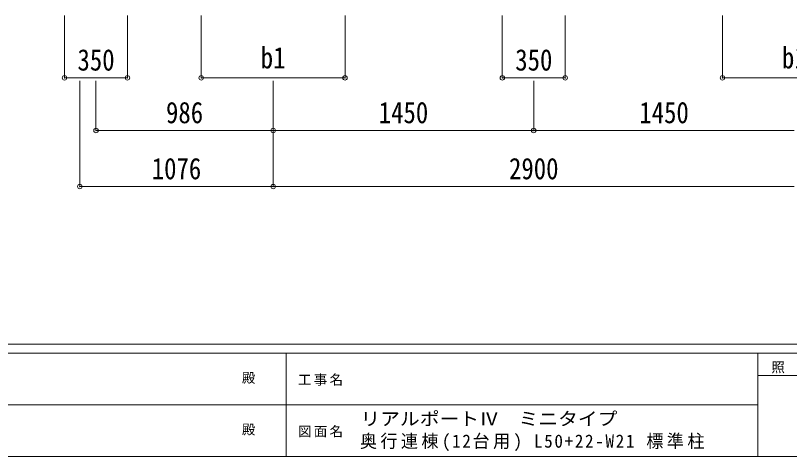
# Model space of a CAD drawing. Units: millimetres at full size. Extents: x -6988 to 7066, y -4877 to 4823.
# Drawn here: x -1841 to 2466, y -4877 to -2423 of the extents above; entities that cross this region are included whole.
import ezdxf
from ezdxf.enums import TextEntityAlignment as Align

# ---------------------------------------------------------------- set-up
doc = ezdxf.new("R2010")
doc.units = ezdxf.units.MM
doc.header["$LTSCALE"] = 25
doc.header["$PDMODE"] = 32
doc.header["$PDSIZE"] = 25
for name, color, linetype, lineweight in [('0-A_寸法', 6, 'Continuous', 9), ('0-B_EXTLINE', 6, 'Continuous', 9), ('F-0_240', 7, 'Continuous', 9)]:
    doc.layers.add(name, color=color, linetype=linetype, lineweight=lineweight)
doc.styles.add('ＭＳ ゴシック', font='')
doc.styles.get('ＭＳ ゴシック').set_extended_font_data('MS Gothic')

msp = doc.modelspace()

# ---------------------------------------------------------------- linework, layer by layer
at = {"layer": '0-A_寸法'}
for p, q in [((-1568.32, -2770.56), (-1218.28, -2770.56)), ((867.68, -2770.56), (1217.72, -2770.56)), ((-1393.63, -3063.53), (-407.63, -3063.53)), ((-407.63, -3063.53), (1042.37, -3063.53)), ((1042.37, -3063.53), (2492.37, -3063.53)), ((-1483.63, -3375.39), (-407.63, -3375.39)), ((-407.63, -3375.39), (2492.37, -3375.39))]:
    msp.add_line(p, q, dxfattribs=at)
at = {"layer": '0-B_EXTLINE'}
for p, q in [((-1568.32, -2770.56), (-1568.32, -2423.4)), ((-1218.28, -2770.56), (-1218.28, -2423.4)), ((-807.63, -2770.56), (-807.63, -2423.4)), ((-7.63, -2770.56), (-7.63, -2423.4)), ((867.68, -2770.56), (867.68, -2423.4)), ((1217.72, -2770.56), (1217.72, -2423.4)), ((2092.37, -2770.56), (2092.37, -2423.4)), ((-1483.63, -3375.39), (-1483.63, -2786.38)), ((-1393.63, -3063.53), (-1393.63, -2786.38)), ((-807.63, -2770.56), (-7.63, -2770.56)), ((-407.63, -3063.53), (-407.63, -2786.38)), ((-407.63, -3375.39), (-407.63, -2786.38)), ((1042.37, -3063.53), (1042.37, -2786.38)), ((2092.37, -2770.56), (2892.37, -2770.56))]:
    msp.add_line(p, q, dxfattribs=at)
for p in [(-1568.32, -2770.56), (-1218.28, -2770.56), (-807.63, -2770.56), (-7.63, -2770.56), (867.68, -2770.56), (1217.72, -2770.56), (2092.37, -2770.56), (-1393.63, -3063.53), (-407.63, -3063.53), (1042.37, -3063.53), (-1483.63, -3375.39), (-407.63, -3375.39)]:
    msp.add_point(p, dxfattribs=at)
at = {"layer": 'F-0_240', "color": 5}
for p, q in [((-6987.88, -4252.21), (6712.12, -4252.21)), ((-6987.88, -4302.21), (4489.82, -4302.21)), ((-335.18, -4302.21), (-335.18, -4877.21)), ((2289.82, -4302.21), (2289.82, -4877.21)), ((2289.82, -4427.21), (3789.82, -4427.21)), ((-2835.18, -4589.71), (2289.82, -4589.71)), ((-6987.88, -4877.21), (6712.12, -4877.21))]:
    msp.add_line(p, q, dxfattribs=at)

# ---------------------------------------------------------------- texts
at = {"layer": '0-B_EXTLINE', "color": 7, "style": 'ＭＳ ゴシック', "width": 0.85}
for s, p in [('350', (-1496.43, -2765.56)), ('b1', (-476.38, -2753.56)), ('350', (939.57, -2765.56)), ('b1', (2423.62, -2753.56)), ('986', (-1003.76, -3058.53)), ('1450', (179.87, -3058.53)), ('1450', (1629.87, -3058.53)), ('1076', (-1083.13, -3370.39)), ('2900', (904.87, -3370.39))]:
    msp.add_text(s, height=119.1, dxfattribs=at).set_placement(p, align=Align.BOTTOM_LEFT)
at = {"layer": 'F-0_240', "style": 'ＭＳ ゴシック'}
for p in [(-581.6, -4483.46), (-581.6, -4770.96)]:
    msp.add_text('殿', height=54.99, dxfattribs=at).set_placement(p, align=Align.BOTTOM_LEFT)
at = {"layer": 'F-0_240', "style": 'ＭＳ ゴシック', "width": 1.1}
msp.add_text('リアルポートⅣ\u3000ミニタイプ', height=73.31, dxfattribs=at).set_placement((78.1, -4725.87), align=Align.BOTTOM_LEFT)
at = {"layer": 'F-0_240', "attachment_point": 7, "style": 'ＭＳ ゴシック'}
for s, insert, char_height in [('\\T1.17;照\u3000査', (2364.83, -4414.71), 54.99), ('\\T1.17;工事名', (-269.26, -4483.46), 54.99), ('\\T1.17;図面名', (-269.26, -4770.96), 54.99), ('\\T1.2;\\W0.95;奥行連棟(12台用)\\~L50+22-W21\\~標準柱', (75.55, -4847.54), 73.31)]:
    msp.add_mtext(s, dxfattribs=dict(at, insert=insert, char_height=char_height))

doc.saveas('drawing.dxf')
